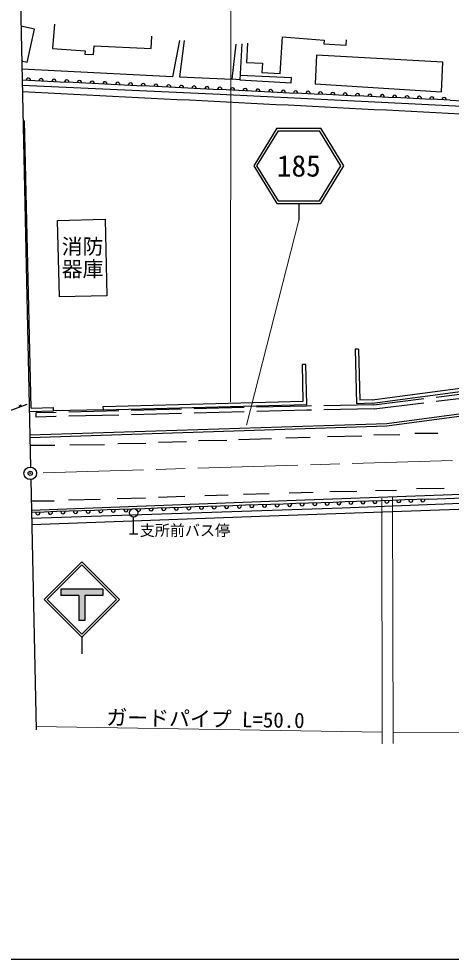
# Model space of a CAD drawing. Units: millimetres, scale not verified. Extents: x 40000 to 680000, y 20000 to 380000.
# Drawn here: x 209236 to 260994, y 205000 to 317470 of the extents above; entities that cross this region are included whole.
import ezdxf
from ezdxf.enums import TextEntityAlignment as Align

# ---------------------------------------------------------------- set-up
doc = ezdxf.new("R2010")
doc.units = ezdxf.units.MM
doc.header["$LTSCALE"] = 1000
doc.header["$PDMODE"] = 32
doc.header["$PDSIZE"] = 500
doc.linetypes.add('CHAIN', pattern=[18.5, 12, -1.5, 3.5, -1.5])
doc.linetypes.add('DASHED', pattern=[7.5, 6, -1.5])
for name, color, linetype, lineweight in [('M-BGD', 7, 'Continuous', 25), ('M-BGD-EXST', 7, 'Continuous', 25), ('M-BMK', 2, 'CHAIN', 13), ('M-BMK-SRVR', 3, 'Continuous', 25), ('M-STR-HTXT', 7, 'Continuous', 13), ('M-STR-STRC', 7, 'Continuous', 25), ('M-TTL-BAND', 7, 'Continuous', 25)]:
    doc.layers.add(name, color=color, linetype=linetype, lineweight=lineweight)
doc.layers.add('M-BMK-HTXT', color=7, linetype='Continuous')
doc.layers.add('M-OTRS', color=6, linetype='Continuous')
doc.styles.add('ＭＳ ゴシック', font='')
doc.styles.get('ＭＳ ゴシック').set_extended_font_data('MS Gothic')

msp = doc.modelspace()

# ---------------------------------------------------------------- hatches: boundary and pattern name
at = {"layer": 'M-STR-STRC'}
msp.add_hatch(color=256, dxfattribs=at).paths.add_polyline_path([(214280, 249265), (219280, 249265), (219280, 248515), (217155, 248515), (217155, 245515), (216405, 245515), (216405, 248515), (214280, 248515)])

# ---------------------------------------------------------------- linework, layer by layer
at = {"layer": 'M-BGD'}
for p, q in [((209420, 319447), (210636, 263861)), ((211122, 316226), (209482, 316597)), ((210223, 312246), (211122, 316226)), ((210223, 312246), (209574, 312393)), ((211150, 310053), (209624, 310126)), ((212677, 309980), (211150, 310053)), ((214203, 309907), (212677, 309980)), ((215729, 309833), (214203, 309907)), ((217256, 309760), (215729, 309833)), ((218782, 309687), (217256, 309760)), ((220309, 309614), (218782, 309687)), ((221835, 309540), (220309, 309614)), ((223362, 309467), (221835, 309540)), ((224888, 309394), (223362, 309467)), ((226415, 309321), (224888, 309394)), ((227941, 309247), (226415, 309321)), ((209653, 308795), (211197, 308715)), ((211197, 308715), (212741, 308635)), ((212741, 308635), (214285, 308555)), ((214285, 308555), (215829, 308475)), ((215829, 308475), (217373, 308395)), ((217373, 308395), (218917, 308315)), ((218917, 308315), (220461, 308235)), ((220461, 308235), (222005, 308155)), ((229467, 309174), (227941, 309247)), ((230994, 309101), (229467, 309174)), ((232520, 309028), (230994, 309101)), ((234047, 308955), (232520, 309028)), ((235573, 308881), (234047, 308955)), ((237100, 308808), (235573, 308881)), ((238626, 308735), (237100, 308808)), ((240153, 308662), (238626, 308735)), ((241634, 308596), (240153, 308662)), ((243115, 308530), (241634, 308596)), ((244596, 308464), (243115, 308530)), ((246077, 308397), (244596, 308464)), ((247558, 308331), (246077, 308397)), ((249039, 308265), (247558, 308331)), ((250520, 308199), (249039, 308265)), ((252001, 308133), (250520, 308199)), ((222005, 308155), (223549, 308075)), ((223549, 308075), (225093, 307996)), ((225093, 307996), (226637, 307916)), ((226637, 307916), (228181, 307836)), ((228181, 307836), (229657, 307761)), ((229657, 307761), (231132, 307686)), ((231132, 307686), (232607, 307612)), ((232607, 307612), (234083, 307537)), ((234083, 307537), (235558, 307462)), ((235558, 307462), (237033, 307388)), ((237033, 307388), (238509, 307313)), ((238509, 307313), (239984, 307238)), ((239984, 307238), (241460, 307163)), ((241460, 307163), (242935, 307089)), ((242935, 307089), (244410, 307014)), ((253482, 308067), (252001, 308133)), ((254963, 308001), (253482, 308067)), ((256444, 307935), (254963, 308001)), ((257925, 307869), (256444, 307935)), ((259406, 307803), (257925, 307869)), ((260887, 307737), (259406, 307803)), ((260887, 307737), (262342, 307672)), ((244410, 307014), (245886, 306939)), ((245886, 306939), (247361, 306865)), ((247361, 306865), (248836, 306790)), ((248836, 306790), (250312, 306715)), ((250312, 306715), (251787, 306641)), ((251787, 306641), (253262, 306566)), ((253262, 306566), (254738, 306491)), ((254738, 306491), (256213, 306417)), ((256213, 306417), (257688, 306342)), ((257688, 306342), (259164, 306267)), ((259164, 306267), (260639, 306192)), ((260639, 306192), (262114, 306118)), ((210713, 270915), (209926, 305259)), ((249893, 277968), (249493, 277958)), ((249493, 277958), (249648, 271436)), ((249893, 277968), (250039, 271851)), ((243612, 276127), (243212, 276120)), ((243291, 271734), (243212, 276120)), ((243698, 271344), (243612, 276127)), ((251523, 271905), (263732, 273523)), ((251577, 271508), (263792, 273127)), ((177613, 259467), (210257, 271397)), ((219348, 271109), (243291, 271734)), ((219358, 270709), (219348, 271109)), ((219358, 270709), (243698, 271344)), ((251577, 271508), (249648, 271436)), ((251562, 271908), (250039, 271851)), ((210490, 270509), (213404, 270592)), ((210713, 270915), (213393, 270992)), ((211312, 269830), (211299, 270330)), ((213404, 270592), (213393, 270992)), ((219358, 270709), (213404, 270592)), ((251728, 267699), (254858, 267750)), ((256621, 267901), (259381, 267924)), ((215329, 266500), (219513, 266570)), ((221089, 266662), (224423, 266729)), ((225950, 266828), (229306, 266911)), ((230752, 267031), (234127, 267082)), ((235539, 267169), (239489, 267265)), ((241208, 267359), (244111, 267448)), ((246195, 267515), (250309, 267597)), ((210579, 266461), (213568, 266478)), ((210668, 262364), (211323, 232445)), ((249686, 260955), (246447, 260909)), ((254438, 261072), (251915, 261025)), ((260141, 261292), (256835, 261245)), ((218986, 259969), (215178, 259888)), ((224390, 260151), (221009, 260059)), ((229126, 260327), (225955, 260236)), ((234312, 260481), (231506, 260405)), ((239216, 260639), (236131, 260576)), ((244462, 260816), (241612, 260727)), ((252576, 259830), (251145, 259781)), ((254008, 259879), (252576, 259830)), ((255439, 259927), (254008, 259879)), ((256871, 259976), (255439, 259927)), ((258302, 260025), (256871, 259976)), ((213472, 259786), (210725, 259768)), ((218290, 258681), (216783, 258630)), ((219798, 258731), (218290, 258681)), ((221305, 258781), (219798, 258731)), ((222812, 258831), (221305, 258781)), ((224319, 258882), (222812, 258831)), ((225826, 258932), (224319, 258882)), ((227334, 258982), (225826, 258932)), ((228841, 259033), (227334, 258982)), ((230348, 259083), (228841, 259033)), ((231855, 259133), (230348, 259083)), ((233362, 259183), (231855, 259133)), ((234869, 259234), (233362, 259183)), ((236377, 259284), (234869, 259234)), ((237884, 259334), (236377, 259284)), ((239391, 259384), (237884, 259334)), ((240898, 259435), (239391, 259384)), ((242405, 259485), (240898, 259435)), ((243913, 259535), (242405, 259485)), ((245420, 259585), (243913, 259535)), ((246851, 259634), (245420, 259585)), ((248282, 259683), (246851, 259634)), ((249714, 259732), (248282, 259683)), ((251145, 259781), (249714, 259732)), ((212262, 258480), (210755, 258429)), ((213769, 258530), (212262, 258480)), ((215276, 258580), (213769, 258530)), ((216783, 258630), (215276, 258580))]:
    msp.add_line(p, q, dxfattribs=at)
at = {"layer": 'M-BGD', "color": 5, "lineweight": 13}
msp.add_line((209730, 305255), (209926, 305259), dxfattribs=at)
at = {"layer": 'M-BGD', "linetype": 'DASHED'}
for p, q in [((251751, 271314), (264202, 272848)), ((251761, 270814), (264268, 272353)), ((243696, 271161), (211299, 270330)), ((251751, 271314), (243696, 271161)), ((243708, 270661), (211312, 269830)), ((251761, 270814), (243708, 270661))]:
    msp.add_line(p, q, dxfattribs=at)
at = {"layer": 'M-BGD'}
for points in [[(213501, 316814), (213267, 313906), (217178, 313622), (217153, 313237), (218189, 313195), (218256, 314223), (225096, 313932), (225157, 315404)], [(236600, 314567), (236478, 312246), (238391, 312145), (238330, 311066), (240508, 310944), (240813, 315299), (245785, 314923), (245754, 314480), (248425, 314327), (248471, 314969)], [(228473, 314860), (227649, 310543), (209595, 311459)], [(229045, 314877), (228490, 310543), (234768, 310252), (235256, 314424)], [(235928, 314465), (235704, 310170), (234768, 310252)], [(235704, 310170), (241850, 309824), (241866, 310402), (235732, 310704)], [(262318, 307000), (233347, 308426), (209637, 309512)], [(576280, 273598), (570091, 272529), (563378, 271460), (552811, 270018), (539135, 268601), (530309, 267755), (520089, 267034), (511462, 266661), (498284, 266264), (464310, 265285), (413774, 263732), (374438, 262495), (335407, 261152), (287863, 259717), (238126, 257960), (210787, 256960)], [(325102, 270896), (295339, 272805), (278943, 272468), (253274, 269041), (210553, 267657)], [(325082, 270597), (295333, 272505), (278966, 272168), (253298, 268741), (210559, 267357)], [(463916, 267656), (442567, 266900), (401736, 265433), (368758, 264140), (327943, 262678), (303597, 261805), (272175, 260925), (243462, 259888), (210749, 258679)], [(258302, 260025), (269510, 260474), (279815, 260778), (291528, 261229), (309609, 261673), (330255, 262415), (346532, 262988), (375318, 264003)], [(210769, 257762), (247934, 258964), (265225, 259641), (288962, 260418), (311758, 261032), (333475, 261795), (335317, 261877)]]:
    msp.add_lwpolyline(points, dxfattribs=at)
for points in [[(244867, 313124), (244701, 309687), (259846, 308732), (260000, 312278)], [(219792, 284352), (214098, 284208), (213865, 293350), (219559, 293494)]]:
    msp.add_lwpolyline(points, close=True, dxfattribs=at)
for centre, radius, start, end in [((210389, 310131), 258, 347.91542, 186.5913), ((211915, 310058), 258, 347.91653, 186.59029), ((213442, 309985), 258, 347.91542, 186.5913), ((214968, 309912), 258, 347.91542, 186.5913), ((216495, 309839), 258, 347.91653, 186.59029), ((218021, 309765), 258, 347.91542, 186.5913), ((219548, 309692), 258, 347.91542, 186.5913), ((221074, 309619), 258, 347.91653, 186.59029), ((222600, 309546), 258, 347.91542, 186.5913), ((224127, 309472), 258, 347.91542, 186.5913), ((225653, 309399), 258, 347.91662, 186.5902), ((227180, 309326), 258, 347.91653, 186.59029), ((228706, 309253), 258, 347.91542, 186.5913), ((230233, 309179), 258, 347.91662, 186.5902), ((231759, 309106), 258, 347.91653, 186.59029), ((233286, 309033), 258, 347.91542, 186.5913), ((234812, 308960), 258, 347.91542, 186.5913), ((236338, 308887), 258, 347.91465, 186.59218), ((237865, 308813), 258, 347.91542, 186.5913), ((239391, 308740), 258, 347.91542, 186.5913), ((240895, 308677), 252, 346.39865, 188.49362), ((242376, 308611), 252, 346.39865, 188.49362), ((243857, 308545), 252, 346.39865, 188.49362), ((245338, 308479), 252, 346.39865, 188.49362), ((246819, 308413), 252, 346.39865, 188.49362), ((248301, 308347), 252, 346.39865, 188.49362), ((249782, 308281), 252, 346.39865, 188.49362), ((251263, 308214), 252, 346.39865, 188.49362), ((252744, 308148), 252, 346.39865, 188.49362), ((254225, 308082), 252, 346.39865, 188.49362), ((255706, 308016), 252, 346.39865, 188.49362), ((257187, 307950), 252, 346.39865, 188.49362), ((258668, 307884), 252, 346.39865, 188.49362), ((260149, 307818), 252, 346.39865, 188.49362), ((209433, 271096), 150, 20.07641, 200.07641), ((209433, 271096), 75, 20.07641, 200.07641), ((251863, 259750), 245, 168.97004, 14.93855), ((253294, 259799), 245, 168.97035, 14.94064), ((254725, 259848), 245, 168.9712, 14.93731), ((256157, 259897), 245, 168.97035, 14.94064), ((257588, 259946), 245, 168.96934, 14.93917), ((219046, 258661), 255, 171.82378, 11.99756), ((220553, 258711), 255, 171.82267, 11.99875), ((222060, 258762), 255, 171.82166, 11.9974), ((223567, 258812), 255, 171.82055, 11.99859), ((225074, 258862), 255, 171.82166, 11.9974), ((226581, 258912), 255, 171.82273, 11.99869), ((228089, 258963), 255, 171.82378, 11.99756), ((229596, 259013), 255, 171.82061, 11.99853), ((231103, 259063), 255, 171.82166, 11.9974), ((232610, 259113), 255, 171.82273, 11.99869), ((234117, 259164), 255, 171.82378, 11.99756), ((235625, 259214), 255, 171.82061, 11.99853), ((237132, 259264), 255, 171.82166, 11.9974), ((238639, 259315), 255, 171.82061, 11.99853), ((240146, 259365), 255, 171.82378, 11.99756), ((241653, 259415), 255, 171.82061, 11.99853), ((243160, 259465), 255, 171.82166, 11.9974), ((244668, 259516), 255, 171.82061, 11.99853), ((246137, 259555), 245, 168.97035, 14.94064), ((247569, 259604), 245, 168.96928, 14.93923), ((249000, 259653), 245, 168.97035, 14.94064), ((250431, 259701), 245, 168.96934, 14.93917), ((211510, 258410), 255, 171.82166, 11.9974), ((213017, 258460), 255, 171.82273, 11.99869), ((214524, 258510), 255, 171.82378, 11.99756), ((216031, 258561), 255, 171.82061, 11.99853), ((217538, 258611), 255, 171.82055, 11.99859)]:
    msp.add_arc(centre, radius, start, end, dxfattribs=at)
at = {"layer": 'M-BGD-EXST'}
for p, q in [((222985, 255884), (222985, 257884)), ((222485, 255884), (223485, 255884))]:
    msp.add_line(p, q, dxfattribs=at)
msp.add_circle((222985, 258384), 500, dxfattribs=at)
at = {"layer": 'M-BMK'}
msp.add_line((279638, 265189), (211354, 263134), dxfattribs=at)
at = {"layer": 'M-BMK-SRVR'}
msp.add_circle((210605, 263111), 750, dxfattribs=at)
at = {"layer": 'M-OTRS'}
msp.add_point((210605, 263111), dxfattribs=at)
at = {"layer": 'M-STR-HTXT'}
for p, q in [((234647, 337782), (234561, 271651)), ((236477, 268852), (242752, 293382)), ((252693, 260150), (252747, 230756)), ((254051, 230810), (253955, 260209)), ((211315, 232817), (252744, 232157)), ((254047, 232155), (345067, 231262))]:
    msp.add_line(p, q, dxfattribs=at)
at = {"layer": 'M-STR-STRC'}
for p, q in [((240116, 304382), (237352, 299882)), ((240284, 304082), (237704, 299882)), ((240116, 304382), (245388, 304382)), ((240284, 304082), (245220, 304082)), ((247800, 299882), (245220, 304082)), ((248152, 299882), (245388, 304382)), ((237352, 299882), (240116, 295382)), ((237704, 299882), (240284, 295682)), ((245220, 295682), (247800, 299882)), ((245388, 295382), (248152, 299882)), ((240116, 295382), (245388, 295382)), ((240284, 295682), (245220, 295682)), ((242752, 295382), (242752, 293382)), ((212281, 248016), (216781, 252516)), ((212634, 248016), (216781, 252162)), ((221281, 248016), (216781, 252516)), ((220927, 248016), (216781, 252162)), ((219280, 249265), (214280, 249265)), ((214280, 249265), (214280, 248515)), ((219280, 249265), (219280, 248515)), ((212281, 248016), (216781, 243515)), ((212634, 248016), (216781, 243869)), ((216405, 248515), (214280, 248515)), ((216405, 248515), (216405, 245515)), ((216781, 243869), (220927, 248016)), ((216781, 243516), (221281, 248016)), ((217155, 248515), (217155, 245515)), ((219280, 248515), (217155, 248515)), ((217155, 245515), (216405, 245515)), ((216781, 243515), (216781, 241515))]:
    msp.add_line(p, q, dxfattribs=at)
at = {"layer": 'M-TTL-BAND'}
msp.add_line((40000, 205000), (579000, 205000), dxfattribs=at)

# ---------------------------------------------------------------- texts
at = {"layer": 'M-BMK-HTXT', "style": 'ＭＳ ゴシック'}
for s, p in [('消防', (214373, 290245)), ('器庫', (214373, 287543))]:
    msp.add_text(s, height=1833, dxfattribs=at).set_placement(p, align=Align.MIDDLE_LEFT)
at = {"layer": 'M-STR-HTXT', "style": 'ＭＳ ゴシック'}
msp.add_text('支所前バス停', height=1320, dxfattribs=at).set_placement((229119, 256285), align=Align.MIDDLE_CENTER)
msp.add_text('ガードパイプ L=50.0', height=1833, rotation=359.084, dxfattribs=at).set_placement((231581, 233744), align=Align.MIDDLE_CENTER)
at = {"layer": 'M-STR-STRC', "style": 'ＭＳ ゴシック'}
msp.add_text('185', height=2566, dxfattribs=at).set_placement((242752, 299882), align=Align.MIDDLE_CENTER)

doc.saveas('drawing.dxf')
